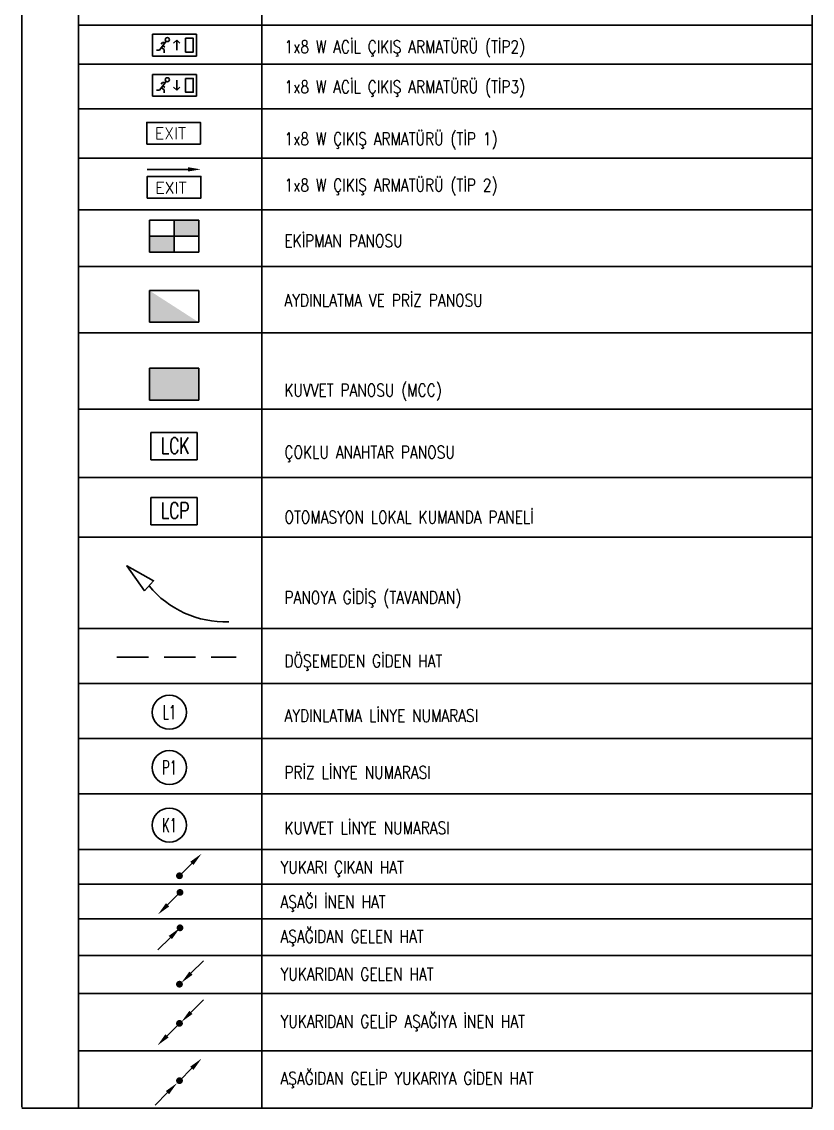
# Model space of a CAD drawing. Extents: x -2012 to 34975, y -1043 to 8321.
# Drawn here: x -2012 to -1226, y 5651 to 6731 of the extents above; entities that cross this region are included whole.
import ezdxf
from ezdxf.enums import TextEntityAlignment as Align

# ---------------------------------------------------------------- set-up
doc = ezdxf.new("R2010")
doc.units = 0
doc.header["$LTSCALE"] = 25
doc.linetypes.add('HIDDEN', pattern=[0.375, 0.25, -0.125])
for name, color, linetype, lineweight in [('E-1x8 W ACİL ÇIKIŞ ARMATÜRÜ (TİP2)', 7, 'Continuous', 30), ('E-1x8 W ACİL ÇIKIŞ ARMATÜRÜ (TİP3)', 7, 'Continuous', 30), ('E-1x8 W ÇIKIŞ ARMATÜRÜ (TİP 1)', 7, 'Continuous', 30), ('E-1x8 W ÇIKIŞ ARMATÜRÜ (TİP 2)', 7, 'Continuous', 30), ('E-AYDINLATMA VE PRİZ PANOSU', 7, 'Continuous', 30), ('E-AŞAĞI İNEN HAT', 7, 'Continuous', 30), ('E-AŞAĞIDAN GELEN HAT', 7, 'Continuous', 30), ('E-AŞAĞIDAN GELİP YUKARIYA GİDEN HAT', 7, 'Continuous', 30), ('E-EKİPMAN PANOSU', 7, 'Continuous', 30), ('E-KABLO', 7, 'Continuous', 30), ('E-KUVVET PANOSU (MCC)', 7, 'Continuous', 30), ('E-OTOMASYON LOKAL KUMANDA PANELİ', 7, 'Continuous', 30), ('E-OTOMASYON LOKAL KUMANDA TUŞ TAKIMI', 7, 'Continuous', 30), ('E-YAZI', 7, 'Continuous', 30), ('E-YUKARI ÇIKAN HAT', 7, 'Continuous', 30), ('E-YUKARIDAN GELEN HAT', 7, 'Continuous', 30), ('E-YUKARIDAN GELİP AŞAĞIYA İNEN HAT', 7, 'Continuous', 30)]:
    doc.layers.add(name, color=color, linetype=linetype, lineweight=lineweight)
doc.styles.add('E-YAZI', font='txttw.shx')

# ---------------------------------------------------------------- blocks, each defined once
blk = doc.blocks.new('100_1x8 W ACİL ÇIKIŞ ARMATÜRÜ (TİP2)')
at = {"layer": 'E-1x8 W ACİL ÇIKIŞ ARMATÜRÜ (TİP2)', "color": 4}
for p, q in [((-3.4, 0), (-3.4, 3.4)), ((-3.4, 3.4), (3.4, 3.4)), ((3.4, 3.4), (3.4, 0)), ((3.4, 0), (-3.4, 0))]:
    blk.add_line(p, q, dxfattribs=at)
at = {"layer": 'E-1x8 W ACİL ÇIKIŞ ARMATÜRÜ (TİP2)', "color": 1}
for p, q in [((-1.31, 2.32), (-2.33, 0.94)), ((-1.88, 2.13), (-2.07, 1.87)), ((-1.45, 2.13), (-1.88, 2.13)), ((-0.16, 1.99), (0.34, 2.47)), ((0.34, 2.48), (0.34, 0.93)), ((0.34, 2.48), (0.84, 1.99)), ((-2.82, 0.94), (-2.33, 0.94)), ((-1.61, 1.01), (-2.04, 1.33)), ((-1.48, 1.38), (-1.82, 1.63)), ((-1.61, 1.01), (-1.61, 0.52))]:
    blk.add_line(p, q, dxfattribs=at)
blk.add_lwpolyline([(1.71, 2.78), (2.92, 2.78), (2.92, 0.62), (1.71, 0.62)], close=True, dxfattribs=at)
blk.add_circle((-1.11, 2.57), 0.32, dxfattribs=at)
blk = doc.blocks.new('100_1x8 W ACİL ÇIKIŞ ARMATÜRÜ (TİP3)')
at = {"layer": 'E-1x8 W ACİL ÇIKIŞ ARMATÜRÜ (TİP3)', "color": 4}
for p, q in [((-3.4, 0), (-3.4, 3.4)), ((-3.4, 3.4), (3.4, 3.4)), ((3.4, 3.4), (3.4, 0)), ((3.4, 0), (-3.4, 0))]:
    blk.add_line(p, q, dxfattribs=at)
at = {"layer": 'E-1x8 W ACİL ÇIKIŞ ARMATÜRÜ (TİP3)', "color": 1}
for p, q in [((-1.31, 2.32), (-2.33, 0.94)), ((-1.88, 2.13), (-2.07, 1.87)), ((-1.45, 2.13), (-1.88, 2.13)), ((0.34, 0.93), (0.34, 2.48)), ((-2.82, 0.94), (-2.33, 0.94)), ((-1.61, 1.01), (-2.04, 1.33)), ((-1.48, 1.38), (-1.82, 1.63)), ((-1.61, 1.01), (-1.61, 0.52)), ((-0.16, 1.42), (0.34, 0.94)), ((0.34, 0.93), (0.84, 1.42))]:
    blk.add_line(p, q, dxfattribs=at)
blk.add_lwpolyline([(1.71, 2.78), (2.92, 2.78), (2.92, 0.62), (1.71, 0.62)], close=True, dxfattribs=at)
blk.add_circle((-1.11, 2.57), 0.32, dxfattribs=at)
blk = doc.blocks.new('100_1x8 W ÇIKIŞ ARMATÜRÜ (TİP 1)')
at = {"layer": 'E-1x8 W ÇIKIŞ ARMATÜRÜ (TİP 1)', "color": 4}
blk.add_lwpolyline([(-3.34, 0), (3.34, 0), (3.34, 2.7), (-3.34, 2.7)], close=True, dxfattribs=at)
at = {"layer": 'E-1x8 W ÇIKIŞ ARMATÜRÜ (TİP 1)', "color": 3, "style": 'E-YAZI'}
blk.add_text('EXIT', height=1.44, dxfattribs=at).set_placement((-2.34, 0.61))
blk = doc.blocks.new('100_EKİPMAN PANOSU')
at = {"layer": 'E-EKİPMAN PANOSU', "color": 4}
for p, q in [((-3.07, 3.95), (3.07, 3.95)), ((-3.07, 0), (-3.07, 3.95)), ((0, 3.95), (0, 0)), ((3.07, 3.95), (3.07, 0)), ((-3.07, 1.97), (3.07, 1.97)), ((3.07, 0), (-3.07, 0))]:
    blk.add_line(p, q, dxfattribs=at)
for points in [[(0, 3.95), (3.07, 3.95), (0, 1.97), (3.07, 1.97)], [(-3.07, 1.97), (0, 1.97), (-3.07, 0), (0, 0)]]:
    blk.add_solid(points, dxfattribs=at)
blk = doc.blocks.new('100_AYDINLATMA VE PRİZ PANOSU')
at = {"layer": 'E-AYDINLATMA VE PRİZ PANOSU', "color": 4}
for p, q in [((-3.07, 3.95), (3.07, 3.95)), ((-3.07, 0), (-3.07, 3.95)), ((3.07, 3.95), (3.07, 0)), ((3.07, 0), (-3.07, 0))]:
    blk.add_line(p, q, dxfattribs=at)
blk.add_solid([(3.07, 0), (-3.07, 0), (-3.07, 3.95)], dxfattribs=at)
blk = doc.blocks.new('100_KUVVET PANOSU (MCC)')
at = {"layer": 'E-KUVVET PANOSU (MCC)', "color": 4}
for p, q in [((-3.07, 3.95), (3.07, 3.95)), ((-3.07, 0), (-3.07, 3.95)), ((3.07, 3.95), (3.07, 0)), ((3.07, 0), (-3.07, 0))]:
    blk.add_line(p, q, dxfattribs=at)
blk.add_solid([(-3.07, 3.95), (3.07, 3.95), (-3.07, 0), (3.07, 0)], dxfattribs=at)
blk = doc.blocks.new('100_OTOMASYON LOKAL KUMANDA TUŞ TAKIMI')
at = {"layer": 'E-OTOMASYON LOKAL KUMANDA TUŞ TAKIMI', "color": 4}
for p, q in [((-2.87, 0), (-2.87, 3.38)), ((-2.87, 3.38), (2.87, 3.38)), ((2.87, 3.38), (2.87, 0)), ((2.87, 0), (-2.87, 0))]:
    blk.add_line(p, q, dxfattribs=at)
at = {"layer": 'E-OTOMASYON LOKAL KUMANDA TUŞ TAKIMI', "color": 3, "style": 'E-YAZI', "width": 0.7}
blk.add_text('LCK', height=2, dxfattribs=at).set_placement((-1.62, 0.75))
blk = doc.blocks.new('100_OTOMASYON LOKAL KUMANDA PANELİ')
at = {"layer": 'E-OTOMASYON LOKAL KUMANDA PANELİ', "color": 4}
for p, q in [((-2.87, 0), (-2.87, 3.38)), ((-2.87, 3.38), (2.87, 3.38)), ((2.87, 3.38), (2.87, 0)), ((2.87, 0), (-2.87, 0))]:
    blk.add_line(p, q, dxfattribs=at)
at = {"layer": 'E-OTOMASYON LOKAL KUMANDA PANELİ', "color": 3, "style": 'E-YAZI', "width": 0.7}
blk.add_text('LCP', height=2, dxfattribs=at).set_placement((-1.62, 0.75))
blk = doc.blocks.new('100_YUKARI ÇIKAN HAT')
at = {"layer": 'E-YUKARI ÇIKAN HAT', "color": 3, "linetype": 'Continuous'}
blk.add_line((2.47, 2.47), (0, 0), dxfattribs=at)
at = {"layer": 'E-YUKARI ÇIKAN HAT', "color": 4, "linetype": 'Continuous', "const_width": 0.675}
blk.add_lwpolyline([(-0.34, 0, 1), (0.34, 0, 1)], format="xyb", close=True, dxfattribs=at)
at = {"layer": 'E-YUKARI ÇIKAN HAT', "color": 3, "linetype": 'Continuous'}
blk.add_solid([(2.15, 2.79), (2.79, 2.15), (4.38, 4.38)], dxfattribs=at)
blk = doc.blocks.new('100_AŞAĞI İNEN HAT')
at = {"layer": 'E-AŞAĞI İNEN HAT', "color": 3, "linetype": 'Continuous'}
blk.add_line((-2.47, -2.47), (0, 0), dxfattribs=at)
at = {"layer": 'E-AŞAĞI İNEN HAT', "color": 4, "linetype": 'Continuous', "const_width": 0.675}
blk.add_lwpolyline([(-0.34, 0, 1), (0.34, 0, 1)], format="xyb", close=True, dxfattribs=at)
at = {"layer": 'E-AŞAĞI İNEN HAT', "color": 3, "linetype": 'Continuous'}
blk.add_solid([(-2.15, -2.79), (-2.79, -2.15), (-4.38, -4.38)], dxfattribs=at)
blk = doc.blocks.new('100_AŞAĞIDAN GELEN HAT')
at = {"layer": 'E-AŞAĞIDAN GELEN HAT', "color": 3, "linetype": 'Continuous'}
blk.add_line((-1.91, -1.91), (-4.38, -4.38), dxfattribs=at)
at = {"layer": 'E-AŞAĞIDAN GELEN HAT', "color": 4, "linetype": 'Continuous', "const_width": 0.675}
blk.add_lwpolyline([(-0.34, 0, 1), (0.34, 0, 1)], format="xyb", close=True, dxfattribs=at)
at = {"layer": 'E-AŞAĞIDAN GELEN HAT', "color": 3, "linetype": 'Continuous'}
blk.add_solid([(-2.23, -1.59), (-1.59, -2.23), (0, 0)], dxfattribs=at)
blk = doc.blocks.new('100_YUKARIDAN GELEN HAT')
at = {"layer": 'E-YUKARIDAN GELEN HAT', "color": 3, "linetype": 'Continuous'}
blk.add_line((2.28, 2.17), (4.75, 4.65), dxfattribs=at)
at = {"layer": 'E-YUKARIDAN GELEN HAT', "color": 4, "linetype": 'Continuous', "const_width": 0.675}
blk.add_lwpolyline([(-0.34, 0, 1), (0.34, 0, 1)], format="xyb", close=True, dxfattribs=at)
at = {"layer": 'E-YUKARIDAN GELEN HAT', "color": 3, "linetype": 'Continuous'}
blk.add_solid([(2.59, 1.86), (1.96, 2.49), (0.37, 0.27)], dxfattribs=at)
blk = doc.blocks.new('100_YUKARIDAN GELİP AŞAĞIYA İNEN HAT')
at = {"layer": 'E-YUKARIDAN GELİP AŞAĞIYA İNEN HAT', "color": 3, "linetype": 'Continuous'}
for p, q in [((2.28, 2.17), (4.75, 4.65)), ((-2.47, -2.47), (0, 0))]:
    blk.add_line(p, q, dxfattribs=at)
at = {"layer": 'E-YUKARIDAN GELİP AŞAĞIYA İNEN HAT', "color": 4, "linetype": 'Continuous', "const_width": 0.675}
blk.add_lwpolyline([(-0.34, 0, 1), (0.34, 0, 1)], format="xyb", close=True, dxfattribs=at)
at = {"layer": 'E-YUKARIDAN GELİP AŞAĞIYA İNEN HAT', "color": 3, "linetype": 'Continuous'}
for points in [[(2.59, 1.86), (1.96, 2.49), (0.37, 0.27)], [(-2.15, -2.79), (-2.79, -2.15), (-4.38, -4.38)]]:
    blk.add_solid(points, dxfattribs=at)
blk = doc.blocks.new('100_AŞAĞIDAN GELİP YUKARIYA GİDEN HAT')
at = {"layer": 'E-AŞAĞIDAN GELİP YUKARIYA GİDEN HAT', "color": 3, "linetype": 'Continuous'}
for p, q in [((2.47, 2.47), (0, 0)), ((-2.39, -2.38), (-4.86, -4.85))]:
    blk.add_line(p, q, dxfattribs=at)
at = {"layer": 'E-AŞAĞIDAN GELİP YUKARIYA GİDEN HAT', "color": 4, "linetype": 'Continuous', "const_width": 0.675}
blk.add_lwpolyline([(0.34, 0, 1), (-0.34, 0, 1)], format="xyb", close=True, dxfattribs=at)
at = {"layer": 'E-AŞAĞIDAN GELİP YUKARIYA GİDEN HAT', "color": 3, "linetype": 'Continuous'}
for points in [[(2.15, 2.79), (2.79, 2.15), (4.38, 4.38)], [(-2.71, -2.06), (-2.07, -2.7), (-0.48, -0.47)]]:
    blk.add_solid(points, dxfattribs=at)
blk = doc.blocks.new('100_1x8 W ÇIKIŞ ARMATÜRÜ (TİP 2)')
at = {"layer": 'E-1x8 W ÇIKIŞ ARMATÜRÜ (TİP 2)', "color": 3}
blk.add_line((1.73, 3.58), (-3.34, 3.58), dxfattribs=at)
at = {"layer": 'E-1x8 W ÇIKIŞ ARMATÜRÜ (TİP 2)', "color": 4}
blk.add_lwpolyline([(-3.34, 0), (3.34, 0), (3.34, 2.7), (-3.34, 2.7)], close=True, dxfattribs=at)
at = {"layer": 'E-1x8 W ÇIKIŞ ARMATÜRÜ (TİP 2)', "color": 3}
blk.add_solid([(1.73, 3.84), (1.73, 3.31), (3.33, 3.58)], dxfattribs=at)
at = {"layer": 'E-1x8 W ÇIKIŞ ARMATÜRÜ (TİP 2)', "color": 3, "style": 'E-YAZI'}
blk.add_text('EXIT', height=1.44, dxfattribs=at).set_placement((-2.33, 0.56))

msp = doc.modelspace()

# ---------------------------------------------------------------- linework, layer by layer
at = {"layer": 'E-KABLO', "color": 6, "linetype": 'HIDDEN', "ltscale": 5}
msp.add_line((-1916.91, 6099.88), (-1798.41, 6099.88), dxfattribs=at)
at = {"layer": 'E-KABLO', "color": 3, "linetype": 'Continuous'}
msp.add_lwpolyline([(-1889.45, 6165.78), (-1880.48, 6175.74), (-1907.09, 6190.62)], close=True, dxfattribs=at)
at = {"layer": 'E-KABLO', "color": 7, "linetype": 'Continuous'}
for centre in [(-1864.76, 6045.12), (-1864.76, 5990.16), (-1864.76, 5932.91)]:
    msp.add_circle(centre, 16.98, dxfattribs=at)
at = {"layer": 'E-KABLO', "color": 6, "linetype": 'Continuous'}
msp.add_arc((-1809.09, 6233.17), 98.25, 219.43913, 271.92058, dxfattribs=at)
at = {"layer": 'E-YAZI', "color": 4}
for p, q in [((-2011.51, 8320.63), (-2011.51, 5652.61)), ((-1225.7, 8320.63), (-1225.7, 5652.61)), ((-1225.7, 5651.47), (-2011.51, 5651.47))]:
    msp.add_line(p, q, dxfattribs=at)
at = {"layer": 'E-YAZI', "color": 7}
for p, q in [((-1955.22, 8261.72), (-1955.22, 5652.61)), ((-1772.98, 8261.72), (-1772.98, 5652.61)), ((-1225.93, 6727.98), (-1955.22, 6727.98)), ((-1225.93, 6689.13), (-1955.22, 6689.13)), ((-1225.93, 6644.73), (-1955.22, 6644.73)), ((-1225.93, 6595.8), (-1955.22, 6595.8)), ((-1955.22, 6595.8), (-1225.92, 6595.8)), ((-1955.22, 6544.55), (-1225.92, 6544.55)), ((-1225.92, 6488.05), (-1955.22, 6488.05)), ((-1225.92, 6422.36), (-1955.22, 6422.36)), ((-1225.91, 6346.45), (-1955.22, 6346.45)), ((-1225.91, 6278.42), (-1955.22, 6278.42)), ((-1225.91, 6219.16), (-1955.22, 6219.16)), ((-1225.91, 6128.23), (-1955.22, 6128.23)), ((-1225.91, 6073.59), (-1955.22, 6073.59)), ((-1225.9, 6073.59), (-1955.22, 6073.59)), ((-1225.9, 6019.1), (-1955.22, 6019.1)), ((-1225.9, 5963.86), (-1955.22, 5963.86)), ((-1225.9, 5908.63), (-1955.22, 5908.63)), ((-1312.9, 5908.63), (-1955.22, 5908.63)), ((-1225.7, 5874.14), (-1955.22, 5874.14)), ((-1225.7, 5839.66), (-1955.22, 5839.66)), ((-1225.7, 5803.29), (-1955.22, 5803.29)), ((-1225.7, 5765.4), (-1955.22, 5765.4)), ((-1225.7, 5708.43), (-1955.22, 5708.43))]:
    msp.add_line(p, q, dxfattribs=at)
at = {"layer": 'E-YAZI', "color": 7, "linetype": 'Continuous'}
msp.add_line((-1955.22, 5908.63), (-1312.9, 5908.63), dxfattribs=at)

# ---------------------------------------------------------------- block references
at = {"layer": 'E-1x8 W ACİL ÇIKIŞ ARMATÜRÜ (TİP2)', "xscale": 6.4, "yscale": 6.4, "zscale": 6.4}
msp.add_blockref('100_1x8 W ACİL ÇIKIŞ ARMATÜRÜ (TİP2)', (-1859.65, 6697.26), dxfattribs=at)
at = {"layer": 'E-1x8 W ACİL ÇIKIŞ ARMATÜRÜ (TİP3)', "xscale": 6.4, "yscale": 6.4, "zscale": 6.4}
msp.add_blockref('100_1x8 W ACİL ÇIKIŞ ARMATÜRÜ (TİP3)', (-1859.65, 6657.35), dxfattribs=at)
at = {"layer": 'E-1x8 W ÇIKIŞ ARMATÜRÜ (TİP 1)', "xscale": 8, "yscale": 8, "zscale": 8}
msp.add_blockref('100_1x8 W ÇIKIŞ ARMATÜRÜ (TİP 1)', (-1860.53, 6609.82), dxfattribs=at)
at = {"layer": 'E-1x8 W ÇIKIŞ ARMATÜRÜ (TİP 2)', "xscale": 8, "yscale": 8, "zscale": 8}
msp.add_blockref('100_1x8 W ÇIKIŞ ARMATÜRÜ (TİP 2)', (-1860.1, 6556.1), dxfattribs=at)
at = {"layer": 'E-AYDINLATMA VE PRİZ PANOSU', "xscale": 8, "yscale": 8, "zscale": 8}
msp.add_blockref('100_AYDINLATMA VE PRİZ PANOSU', (-1860.1, 6432.69), dxfattribs=at)
at = {"layer": 'E-AŞAĞI İNEN HAT', "xscale": 5, "yscale": 5, "zscale": 5}
msp.add_blockref('100_AŞAĞI İNEN HAT', (-1854.19, 5866.01), dxfattribs=at)
at = {"layer": 'E-AŞAĞIDAN GELEN HAT', "xscale": 5, "yscale": 5, "zscale": 5}
msp.add_blockref('100_AŞAĞIDAN GELEN HAT', (-1854.19, 5830.81), dxfattribs=at)
at = {"layer": 'E-AŞAĞIDAN GELİP YUKARIYA GİDEN HAT', "xscale": 5, "yscale": 5, "zscale": 5}
msp.add_blockref('100_AŞAĞIDAN GELİP YUKARIYA GİDEN HAT', (-1854.71, 5678.9), dxfattribs=at)
at = {"layer": 'E-EKİPMAN PANOSU', "xscale": 8, "yscale": 8, "zscale": 8}
msp.add_blockref('100_EKİPMAN PANOSU', (-1860.1, 6502.47), dxfattribs=at)
at = {"layer": 'E-KUVVET PANOSU (MCC)', "xscale": 8, "yscale": 8, "zscale": 8}
msp.add_blockref('100_KUVVET PANOSU (MCC)', (-1860.1, 6355.45), dxfattribs=at)
at = {"layer": 'E-OTOMASYON LOKAL KUMANDA PANELİ', "xscale": 8, "yscale": 8, "zscale": 8}
msp.add_blockref('100_OTOMASYON LOKAL KUMANDA PANELİ', (-1860.1, 6231.54), dxfattribs=at)
at = {"layer": 'E-OTOMASYON LOKAL KUMANDA TUŞ TAKIMI', "xscale": 8, "yscale": 8, "zscale": 8}
msp.add_blockref('100_OTOMASYON LOKAL KUMANDA TUŞ TAKIMI', (-1860.1, 6296.08), dxfattribs=at)
at = {"layer": 'E-YUKARI ÇIKAN HAT', "xscale": 5, "yscale": 5, "zscale": 5}
msp.add_blockref('100_YUKARI ÇIKAN HAT', (-1854.71, 5882.57), dxfattribs=at)
at = {"layer": 'E-YUKARIDAN GELEN HAT', "xscale": 5, "yscale": 5, "zscale": 5}
msp.add_blockref('100_YUKARIDAN GELEN HAT', (-1854.71, 5774.81), dxfattribs=at)
at = {"layer": 'E-YUKARIDAN GELİP AŞAĞIYA İNEN HAT', "xscale": 5, "yscale": 5, "zscale": 5}
msp.add_blockref('100_YUKARIDAN GELİP AŞAĞIYA İNEN HAT', (-1854.71, 5735.86), dxfattribs=at)

# ---------------------------------------------------------------- texts
at = {"layer": 'E-KABLO', "color": 3, "linetype": 'Continuous', "style": 'E-YAZI', "width": 0.6}
for s, p in [('L1', (-1864.76, 6045.12)), ('P1', (-1864.76, 5990.16)), ('K1', (-1864.76, 5932.91))]:
    msp.add_text(s, height=14, dxfattribs=at).set_placement(p, align=Align.MIDDLE_CENTER)
at = {"layer": 'E-YAZI', "color": 3, "style": 'E-YAZI', "width": 0.8}
for s, p in [('1x8 W ACİL ÇIKIŞ ARMATÜRÜ (TİP2)', (-1750.33, 6700.35)), ('1x8 W ACİL ÇIKIŞ ARMATÜRÜ (TİP3)', (-1750.33, 6660.44)), ('1x8 W ÇIKIŞ ARMATÜRÜ (TİP 1)', (-1750.33, 6608.7)), ('1x8 W ÇIKIŞ ARMATÜRÜ (TİP 2)', (-1750.33, 6562.8)), ('EKİPMAN PANOSU', (-1750.42, 6507.44)), ('AYDINLATMA VE PRİZ PANOSU', (-1750.42, 6448.28)), ('KUVVET PANOSU (MCC)', (-1750.42, 6358.94)), ('ÇOKLU ANAHTAR PANOSU', (-1750.33, 6297.28)), ('OTOMASYON LOKAL KUMANDA PANELİ', (-1750.33, 6232.76)), ('PANOYA GİDİŞ (TAVANDAN)', (-1750.33, 6152.87)), ('DÖŞEMEDEN GİDEN HAT', (-1750.33, 6089.81)), ('AYDINLATMA LİNYE NUMARASI', (-1750.33, 6035.44)), ('PRİZ LİNYE NUMARASI', (-1750.33, 5979.07)), ('KUVVET LİNYE NUMARASI', (-1750.33, 5923.84)), ('YUKARI ÇIKAN HAT', (-1754.24, 5884.73)), ('AŞAĞI İNEN HAT', (-1754.24, 5850.31)), ('AŞAĞIDAN GELEN HAT', (-1754.24, 5816.03)), ('YUKARIDAN GELEN HAT', (-1754.24, 5778.5)), ('YUKARIDAN GELİP AŞAĞIYA İNEN HAT', (-1754.24, 5731.54)), ('AŞAĞIDAN GELİP YUKARIYA GİDEN HAT', (-1754.24, 5674.97))]:
    msp.add_text(s, height=12.5, dxfattribs=at).set_placement(p)

doc.saveas('drawing.dxf')
